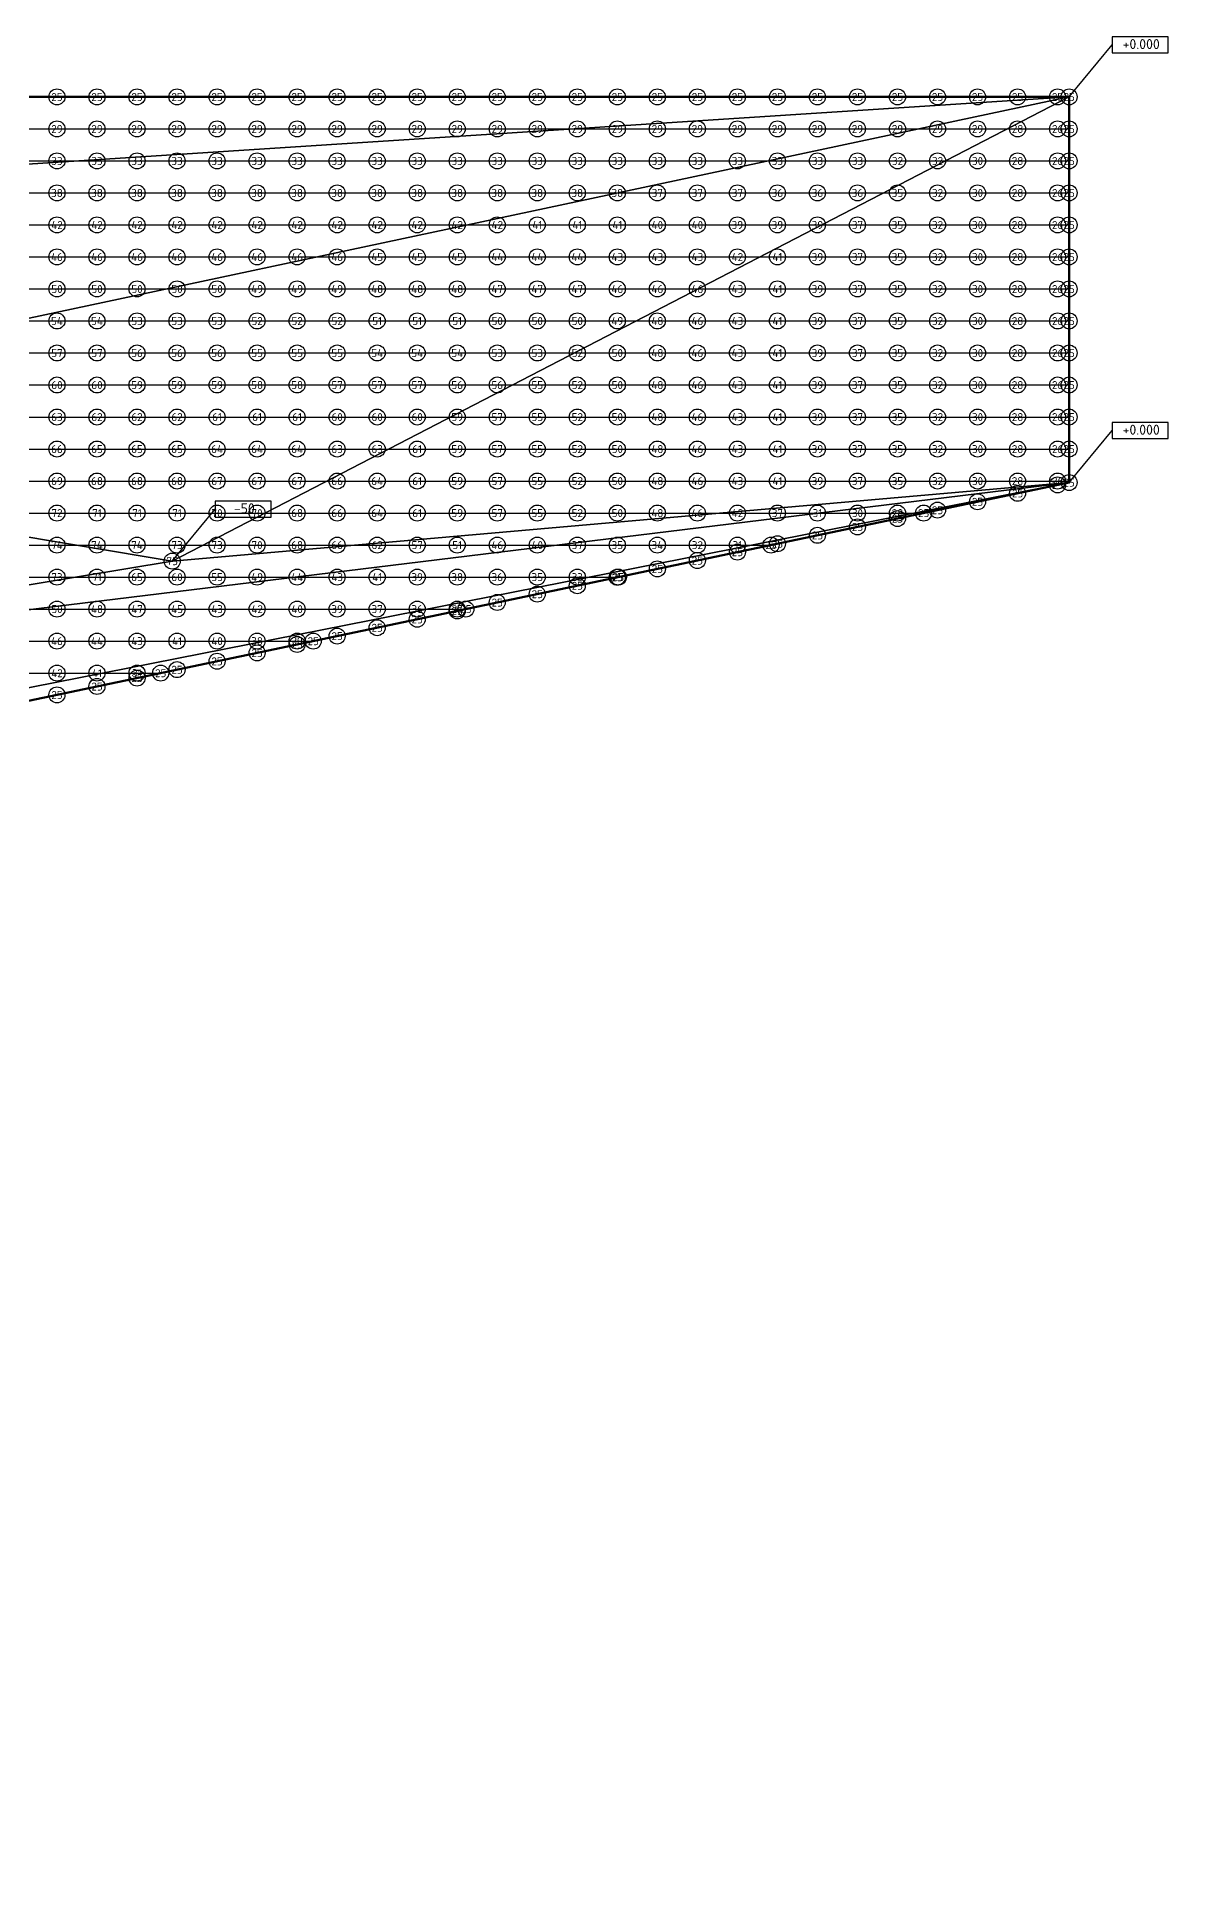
# Model space of a CAD drawing. Header units: millimetres. Extents: x 3543 to 589126, y -146359 to 38454.
# Drawn here: x 553010 to 567140, y 4826 to 27907 of the extents above; entities that cross this region are included whole.
import ezdxf
from ezdxf.enums import TextEntityAlignment as Align

# ---------------------------------------------------------------- set-up
doc = ezdxf.new("R2010")
doc.units = ezdxf.units.MM
doc.layers.add('контур', color=1, linetype='Continuous', lineweight=50)
for name, color, linetype in [('линии_высот', 4, 'Continuous'), ('опоры_текстvb', 7, 'Continuous'), ('опорыvb', 7, 'Continuous'), ('сеткаvb', 8, 'Continuous')]:
    doc.layers.add(name, color=color, linetype=linetype)
doc.styles.add('isocpeur', font='isocpeur.ttf')

# ---------------------------------------------------------------- blocks, each defined once
blk = doc.blocks.new('otmetka_oporvb')
at = {"linetype": 'ByBlock', "lineweight": -2}
blk.add_hatch(color=0, dxfattribs=at).paths.add_polyline_path([(-38, -32, 1), (38, 32, 1)])
at = {"color": 0, "linetype": 'ByBlock', "lineweight": -2}
blk.add_line((0, 0), (2142, 2596), dxfattribs=at)
at = {"color": 0}
blk.add_lwpolyline([(2142, 2196), (4942, 2196), (4942, 2996), (2142, 2996)], close=True, dxfattribs=at)
at = {"color": 0, "linetype": 'ByBlock', "lineweight": -2, "style": 'isocpeur'}
blk.add_attdef('OTM', text='', height=500, dxfattribs=at).set_placement((3600, 2639), align=Align.MIDDLE_CENTER)
blk = doc.blocks.new('opor_symbPRO')
at = {"color": 0, "ltscale": 20}
blk.add_circle((0, 0), 100, dxfattribs=at)
at = {"layer": 'опоры_текстvb', "color": 0, "linetype": 'ByBlock', "lineweight": -2, "style": 'isocpeur'}
blk.add_attdef('COL', text='', height=100, dxfattribs=at).set_placement((0, -1), align=Align.MIDDLE_CENTER)

msp = doc.modelspace()

# ---------------------------------------------------------------- linework, layer by layer
at = {"layer": 'контур'}
msp.add_lwpolyline([(482446.7, 4826.4), (477760.5, 27157.8), (496743.3, 27157.8), (496743.3, 17060.4), (528243.1, 17060.4), (528243.1, 27157.8), (565904.8, 27157.8), (565904.8, 22339.3)], close=True, dxfattribs=at)
at = {"layer": 'линии_высот'}
for points in [[(536716.9, 25271.5), (528243.1, 27157.8), (565904.8, 27157.8)], [(545709.5, 22862), (536716.9, 25271.5), (565904.8, 27157.8)], [(554700.5, 21357.4), (545709.5, 22862), (565904.8, 27157.8)], [(565904.8, 22339.3), (554700.5, 21357.4), (565904.8, 27157.8)], [(545707.4, 19867.8), (545709.5, 22862), (554700.5, 21357.4)], [(482446.7, 4826.4), (519200.6, 13124.4), (565904.8, 22339.3)], [(519200.6, 13124.4), (545707.4, 19867.8), (565904.8, 22339.3)], [(545707.4, 19867.8), (554700.5, 21357.4), (565904.8, 22339.3)]]:
    msp.add_lwpolyline(points, close=True, dxfattribs=at)
at = {"layer": 'сеткаvb'}
for p, q in [((528243.1, 27157.8), (565904.8, 27157.8)), ((528243.1, 26757.8), (565904.8, 26757.8)), ((528243.1, 26357.8), (565904.8, 26357.8)), ((528243.1, 25957.8), (565904.8, 25957.8)), ((528243.1, 25557.8), (565904.8, 25557.8)), ((536716.9, 25157.8), (565904.8, 25157.8)), ((536716.9, 24757.8), (565904.8, 24757.8)), ((536716.9, 24357.8), (565904.8, 24357.8)), ((536716.9, 23957.8), (565904.8, 23957.8)), ((536716.9, 23557.8), (565904.8, 23557.8)), ((536716.9, 23157.8), (565904.8, 23157.8)), ((536716.9, 22757.8), (565904.8, 22757.8)), ((536716.9, 22357.8), (565904.8, 22357.8)), ((536716.9, 21957.8), (564087, 21957.8)), ((536716.9, 21557.8), (562180.8, 21557.8)), ((528243.1, 21157.8), (560274.6, 21157.8)), ((528243.1, 20757.8), (558368.4, 20757.8)), ((528243.1, 20357.8), (556462.2, 20357.8)), ((528243.1, 19957.8), (554556, 19957.8))]:
    msp.add_line(p, q, dxfattribs=at)

# ---------------------------------------------------------------- block references
at = {"xscale": 0.25, "yscale": 0.25, "zscale": 0.25}
for p, values in [((565904.8, 27157.8), {'OTM': '+0.000'}), ((565904.8, 22339.3), {'OTM': '+0.000'}), ((554700.5, 21357.4), {'OTM': '-50'})]:
    msp.add_blockref('otmetka_oporvb', p, dxfattribs=at).add_auto_attribs(values)
at = {"layer": 'опорыvb', "color": 1}
for p, values in [((553260.5, 27157.8), {'COL': '25'}), ((553760.5, 27157.8), {'COL': '25'}), ((554260.5, 27157.8), {'COL': '25'}), ((554760.5, 27157.8), {'COL': '25'}), ((555260.5, 27157.8), {'COL': '25'}), ((555760.5, 27157.8), {'COL': '25'}), ((556260.5, 27157.8), {'COL': '25'}), ((556760.5, 27157.8), {'COL': '25'}), ((557260.5, 27157.8), {'COL': '25'}), ((557760.5, 27157.8), {'COL': '25'}), ((558260.5, 27157.8), {'COL': '25'}), ((558760.5, 27157.8), {'COL': '25'}), ((559260.5, 27157.8), {'COL': '25'}), ((559760.5, 27157.8), {'COL': '25'}), ((560260.5, 27157.8), {'COL': '25'}), ((560760.5, 27157.8), {'COL': '25'}), ((561260.5, 27157.8), {'COL': '25'}), ((561760.5, 27157.8), {'COL': '25'}), ((562260.5, 27157.8), {'COL': '25'}), ((562760.5, 27157.8), {'COL': '25'}), ((563260.5, 27157.8), {'COL': '25'}), ((563760.5, 27157.8), {'COL': '25'}), ((564260.5, 27157.8), {'COL': '25'}), ((564760.5, 27157.8), {'COL': '25'}), ((565260.5, 27157.8), {'COL': '25'}), ((565760.5, 27157.8), {'COL': '25'}), ((565904.8, 27157.8), {'COL': '25'}), ((553260.5, 26757.8), {'COL': '29'}), ((553760.5, 26757.8), {'COL': '29'}), ((554260.5, 26757.8), {'COL': '29'}), ((554760.5, 26757.8), {'COL': '29'}), ((555260.5, 26757.8), {'COL': '29'}), ((555760.5, 26757.8), {'COL': '29'}), ((556260.5, 26757.8), {'COL': '29'}), ((556760.5, 26757.8), {'COL': '29'}), ((557260.5, 26757.8), {'COL': '29'}), ((557760.5, 26757.8), {'COL': '29'}), ((558260.5, 26757.8), {'COL': '29'}), ((558760.5, 26757.8), {'COL': '29'}), ((559260.5, 26757.8), {'COL': '29'}), ((559760.5, 26757.8), {'COL': '29'}), ((560260.5, 26757.8), {'COL': '29'}), ((560760.5, 26757.8), {'COL': '29'}), ((561260.5, 26757.8), {'COL': '29'}), ((561760.5, 26757.8), {'COL': '29'}), ((562260.5, 26757.8), {'COL': '29'}), ((562760.5, 26757.8), {'COL': '29'}), ((563260.5, 26757.8), {'COL': '29'}), ((563760.5, 26757.8), {'COL': '29'}), ((564260.5, 26757.8), {'COL': '29'}), ((564760.5, 26757.8), {'COL': '29'}), ((565260.5, 26757.8), {'COL': '28'}), ((565760.5, 26757.8), {'COL': '26'}), ((565904.8, 26757.8), {'COL': '25'}), ((553260.5, 26357.8), {'COL': '33'}), ((553760.5, 26357.8), {'COL': '33'}), ((554260.5, 26357.8), {'COL': '33'}), ((554760.5, 26357.8), {'COL': '33'}), ((555260.5, 26357.8), {'COL': '33'}), ((555760.5, 26357.8), {'COL': '33'}), ((556260.5, 26357.8), {'COL': '33'}), ((556760.5, 26357.8), {'COL': '33'}), ((557260.5, 26357.8), {'COL': '33'}), ((557760.5, 26357.8), {'COL': '33'}), ((558260.5, 26357.8), {'COL': '33'}), ((558760.5, 26357.8), {'COL': '33'}), ((559260.5, 26357.8), {'COL': '33'}), ((559760.5, 26357.8), {'COL': '33'}), ((560260.5, 26357.8), {'COL': '33'}), ((560760.5, 26357.8), {'COL': '33'}), ((561260.5, 26357.8), {'COL': '33'}), ((561760.5, 26357.8), {'COL': '33'}), ((562260.5, 26357.8), {'COL': '33'}), ((562760.5, 26357.8), {'COL': '33'}), ((563260.5, 26357.8), {'COL': '33'}), ((563760.5, 26357.8), {'COL': '32'}), ((564260.5, 26357.8), {'COL': '32'}), ((564760.5, 26357.8), {'COL': '30'}), ((565260.5, 26357.8), {'COL': '28'}), ((565760.5, 26357.8), {'COL': '26'}), ((565904.8, 26357.8), {'COL': '25'}), ((564260.5, 25957.8), {'COL': '32'}), ((564760.5, 25957.8), {'COL': '30'}), ((565260.5, 25957.8), {'COL': '28'}), ((565760.5, 25957.8), {'COL': '26'}), ((565904.8, 25957.8), {'COL': '25'}), ((564260.5, 25557.8), {'COL': '32'}), ((564760.5, 25557.8), {'COL': '30'}), ((565260.5, 25557.8), {'COL': '28'}), ((565760.5, 25557.8), {'COL': '26'}), ((565904.8, 25557.8), {'COL': '25'}), ((564260.5, 25157.8), {'COL': '32'}), ((564760.5, 25157.8), {'COL': '30'}), ((565260.5, 25157.8), {'COL': '28'}), ((565760.5, 25157.8), {'COL': '26'}), ((565904.8, 25157.8), {'COL': '25'}), ((564260.5, 24757.8), {'COL': '32'}), ((564760.5, 24757.8), {'COL': '30'}), ((565260.5, 24757.8), {'COL': '28'}), ((565760.5, 24757.8), {'COL': '26'}), ((565904.8, 24757.8), {'COL': '25'}), ((564260.5, 24357.8), {'COL': '32'}), ((564760.5, 24357.8), {'COL': '30'}), ((565260.5, 24357.8), {'COL': '28'}), ((565760.5, 24357.8), {'COL': '26'}), ((565904.8, 24357.8), {'COL': '25'}), ((564260.5, 23957.8), {'COL': '32'}), ((564760.5, 23957.8), {'COL': '30'}), ((565260.5, 23957.8), {'COL': '28'}), ((565760.5, 23957.8), {'COL': '26'}), ((565904.8, 23957.8), {'COL': '25'}), ((564260.5, 23557.8), {'COL': '32'}), ((564760.5, 23557.8), {'COL': '30'}), ((565260.5, 23557.8), {'COL': '28'}), ((565760.5, 23557.8), {'COL': '26'}), ((565904.8, 23557.8), {'COL': '25'}), ((564260.5, 23157.8), {'COL': '32'}), ((564760.5, 23157.8), {'COL': '30'}), ((565260.5, 23157.8), {'COL': '28'}), ((565760.5, 23157.8), {'COL': '26'}), ((565904.8, 23157.8), {'COL': '25'}), ((564260.5, 22757.8), {'COL': '32'}), ((564760.5, 22757.8), {'COL': '30'}), ((565260.5, 22757.8), {'COL': '28'}), ((565760.5, 22757.8), {'COL': '26'}), ((565904.8, 22757.8), {'COL': '25'}), ((564260.5, 22357.8), {'COL': '32'}), ((564760.5, 22357.8), {'COL': '30'}), ((565260.5, 22357.8), {'COL': '28'}), ((565760.5, 22357.8), {'COL': '26'}), ((565760.5, 22309), {'COL': '25'}), ((565904.8, 22339.3), {'COL': '25'}), ((564760.5, 22099.2), {'COL': '25'}), ((565260.5, 22204.1), {'COL': '25'}), ((562760.5, 21957.8), {'COL': '31'}), ((563260.5, 21957.8), {'COL': '30'}), ((563760.5, 21957.8), {'COL': '28'}), ((563760.5, 21889.3), {'COL': '25'}), ((564087, 21957.8), {'COL': '25'}), ((564260.5, 21994.2), {'COL': '25'}), ((562760.5, 21679.5), {'COL': '25'}), ((563260.5, 21784.4), {'COL': '25'}), ((560760.5, 21557.8), {'COL': '34'}), ((561260.5, 21557.8), {'COL': '32'}), ((561760.5, 21557.8), {'COL': '31'}), ((561760.5, 21469.6), {'COL': '25'}), ((562180.8, 21557.8), {'COL': '25'}), ((562260.5, 21574.6), {'COL': '25'}), ((559760.5, 21157.8), {'COL': '33'}), ((560260.5, 21157.8), {'COL': '25'}), ((560260.5, 21154.9), {'COL': '25'}), ((560274.6, 21157.8), {'COL': '25'}), ((560760.5, 21259.8), {'COL': '25'}), ((561260.5, 21364.7), {'COL': '25'}), ((559260.5, 20945), {'COL': '25'}), ((559760.5, 21050), {'COL': '25'}), ((558260.5, 20757.8), {'COL': '27'}), ((558260.5, 20735.2), {'COL': '25'}), ((558368.4, 20757.8), {'COL': '25'}), ((558760.5, 20840.1), {'COL': '25'}), ((557260.5, 20525.4), {'COL': '25'}), ((557760.5, 20630.3), {'COL': '25'}), ((556260.5, 20357.8), {'COL': '29'}), ((556260.5, 20315.5), {'COL': '25'}), ((556462.2, 20357.8), {'COL': '25'}), ((556760.5, 20420.4), {'COL': '25'}), ((554760.5, 20000.8), {'COL': '25'}), ((555260.5, 20105.7), {'COL': '25'}), ((555760.5, 20210.6), {'COL': '25'}), ((553760.5, 19790.9), {'COL': '25'}), ((554260.5, 19957.8), {'COL': '31'}), ((554260.5, 19895.8), {'COL': '25'}), ((554556, 19957.8), {'COL': '25'}), ((553260.5, 19686), {'COL': '25'})]:
    msp.add_blockref('opor_symbPRO', p, dxfattribs=at).add_auto_attribs(values)
at = {"layer": 'опорыvb', "color": 92}
for p, values in [((553260.5, 25957.8), {'COL': '38'}), ((553760.5, 25957.8), {'COL': '38'}), ((554260.5, 25957.8), {'COL': '38'}), ((554760.5, 25957.8), {'COL': '38'}), ((555260.5, 25957.8), {'COL': '38'}), ((555760.5, 25957.8), {'COL': '38'}), ((556260.5, 25957.8), {'COL': '38'}), ((556760.5, 25957.8), {'COL': '38'}), ((557260.5, 25957.8), {'COL': '38'}), ((557760.5, 25957.8), {'COL': '38'}), ((558260.5, 25957.8), {'COL': '38'}), ((558760.5, 25957.8), {'COL': '38'}), ((559260.5, 25957.8), {'COL': '38'}), ((559760.5, 25957.8), {'COL': '38'}), ((560260.5, 25957.8), {'COL': '38'}), ((560760.5, 25957.8), {'COL': '37'}), ((561260.5, 25957.8), {'COL': '37'}), ((561760.5, 25957.8), {'COL': '37'}), ((562260.5, 25957.8), {'COL': '36'}), ((562760.5, 25957.8), {'COL': '36'}), ((563260.5, 25957.8), {'COL': '36'}), ((563760.5, 25957.8), {'COL': '35'}), ((553260.5, 25557.8), {'COL': '42'}), ((553760.5, 25557.8), {'COL': '42'}), ((554260.5, 25557.8), {'COL': '42'}), ((554760.5, 25557.8), {'COL': '42'}), ((555260.5, 25557.8), {'COL': '42'}), ((555760.5, 25557.8), {'COL': '42'}), ((556260.5, 25557.8), {'COL': '42'}), ((556760.5, 25557.8), {'COL': '42'}), ((557260.5, 25557.8), {'COL': '42'}), ((557760.5, 25557.8), {'COL': '42'}), ((558260.5, 25557.8), {'COL': '42'}), ((558760.5, 25557.8), {'COL': '42'}), ((559260.5, 25557.8), {'COL': '41'}), ((559760.5, 25557.8), {'COL': '41'}), ((560260.5, 25557.8), {'COL': '41'}), ((560760.5, 25557.8), {'COL': '40'}), ((561260.5, 25557.8), {'COL': '40'}), ((561760.5, 25557.8), {'COL': '39'}), ((562260.5, 25557.8), {'COL': '39'}), ((562760.5, 25557.8), {'COL': '39'}), ((563260.5, 25557.8), {'COL': '37'}), ((563760.5, 25557.8), {'COL': '35'}), ((553260.5, 25157.8), {'COL': '46'}), ((553760.5, 25157.8), {'COL': '46'}), ((554260.5, 25157.8), {'COL': '46'}), ((554760.5, 25157.8), {'COL': '46'}), ((555260.5, 25157.8), {'COL': '46'}), ((555760.5, 25157.8), {'COL': '46'}), ((556260.5, 25157.8), {'COL': '46'}), ((556760.5, 25157.8), {'COL': '46'}), ((557260.5, 25157.8), {'COL': '45'}), ((557760.5, 25157.8), {'COL': '45'}), ((558260.5, 25157.8), {'COL': '45'}), ((558760.5, 25157.8), {'COL': '44'}), ((559260.5, 25157.8), {'COL': '44'}), ((559760.5, 25157.8), {'COL': '44'}), ((560260.5, 25157.8), {'COL': '43'}), ((560760.5, 25157.8), {'COL': '43'}), ((561260.5, 25157.8), {'COL': '43'}), ((561760.5, 25157.8), {'COL': '42'}), ((562260.5, 25157.8), {'COL': '41'}), ((562760.5, 25157.8), {'COL': '39'}), ((563260.5, 25157.8), {'COL': '37'}), ((563760.5, 25157.8), {'COL': '35'}), ((555760.5, 24757.8), {'COL': '49'}), ((556260.5, 24757.8), {'COL': '49'}), ((556760.5, 24757.8), {'COL': '49'}), ((557260.5, 24757.8), {'COL': '48'}), ((557760.5, 24757.8), {'COL': '48'}), ((558260.5, 24757.8), {'COL': '48'}), ((558760.5, 24757.8), {'COL': '47'}), ((559260.5, 24757.8), {'COL': '47'}), ((559760.5, 24757.8), {'COL': '47'}), ((560260.5, 24757.8), {'COL': '46'}), ((560760.5, 24757.8), {'COL': '46'}), ((561260.5, 24757.8), {'COL': '46'}), ((561760.5, 24757.8), {'COL': '43'}), ((562260.5, 24757.8), {'COL': '41'}), ((562760.5, 24757.8), {'COL': '39'}), ((563260.5, 24757.8), {'COL': '37'}), ((563760.5, 24757.8), {'COL': '35'}), ((560260.5, 24357.8), {'COL': '49'}), ((560760.5, 24357.8), {'COL': '48'}), ((561260.5, 24357.8), {'COL': '46'}), ((561760.5, 24357.8), {'COL': '43'}), ((562260.5, 24357.8), {'COL': '41'}), ((562760.5, 24357.8), {'COL': '39'}), ((563260.5, 24357.8), {'COL': '37'}), ((563760.5, 24357.8), {'COL': '35'}), ((560760.5, 23957.8), {'COL': '48'}), ((561260.5, 23957.8), {'COL': '46'}), ((561760.5, 23957.8), {'COL': '43'}), ((562260.5, 23957.8), {'COL': '41'}), ((562760.5, 23957.8), {'COL': '39'}), ((563260.5, 23957.8), {'COL': '37'}), ((563760.5, 23957.8), {'COL': '35'}), ((560760.5, 23557.8), {'COL': '48'}), ((561260.5, 23557.8), {'COL': '46'}), ((561760.5, 23557.8), {'COL': '43'}), ((562260.5, 23557.8), {'COL': '41'}), ((562760.5, 23557.8), {'COL': '39'}), ((563260.5, 23557.8), {'COL': '37'}), ((563760.5, 23557.8), {'COL': '35'}), ((560760.5, 23157.8), {'COL': '48'}), ((561260.5, 23157.8), {'COL': '46'}), ((561760.5, 23157.8), {'COL': '43'}), ((562260.5, 23157.8), {'COL': '41'}), ((562760.5, 23157.8), {'COL': '39'}), ((563260.5, 23157.8), {'COL': '37'}), ((563760.5, 23157.8), {'COL': '35'}), ((560760.5, 22757.8), {'COL': '48'}), ((561260.5, 22757.8), {'COL': '46'}), ((561760.5, 22757.8), {'COL': '43'}), ((562260.5, 22757.8), {'COL': '41'}), ((562760.5, 22757.8), {'COL': '39'}), ((563260.5, 22757.8), {'COL': '37'}), ((563760.5, 22757.8), {'COL': '35'}), ((560760.5, 22357.8), {'COL': '48'}), ((561260.5, 22357.8), {'COL': '46'}), ((561760.5, 22357.8), {'COL': '43'}), ((562260.5, 22357.8), {'COL': '41'}), ((562760.5, 22357.8), {'COL': '39'}), ((563260.5, 22357.8), {'COL': '37'}), ((563760.5, 22357.8), {'COL': '35'}), ((560760.5, 21957.8), {'COL': '48'}), ((561260.5, 21957.8), {'COL': '46'}), ((561760.5, 21957.8), {'COL': '42'}), ((562260.5, 21957.8), {'COL': '37'}), ((558760.5, 21557.8), {'COL': '46'}), ((559260.5, 21557.8), {'COL': '40'}), ((559760.5, 21557.8), {'COL': '37'}), ((560260.5, 21557.8), {'COL': '35'}), ((555760.5, 21157.8), {'COL': '49'}), ((556260.5, 21157.8), {'COL': '44'}), ((556760.5, 21157.8), {'COL': '43'}), ((557260.5, 21157.8), {'COL': '41'}), ((557760.5, 21157.8), {'COL': '39'}), ((558260.5, 21157.8), {'COL': '38'}), ((558760.5, 21157.8), {'COL': '36'}), ((559260.5, 21157.8), {'COL': '35'}), ((553760.5, 20757.8), {'COL': '48'}), ((554260.5, 20757.8), {'COL': '47'}), ((554760.5, 20757.8), {'COL': '45'}), ((555260.5, 20757.8), {'COL': '43'}), ((555760.5, 20757.8), {'COL': '42'}), ((556260.5, 20757.8), {'COL': '40'}), ((556760.5, 20757.8), {'COL': '39'}), ((557260.5, 20757.8), {'COL': '37'}), ((557760.5, 20757.8), {'COL': '36'}), ((553260.5, 20357.8), {'COL': '46'}), ((553760.5, 20357.8), {'COL': '44'}), ((554260.5, 20357.8), {'COL': '43'}), ((554760.5, 20357.8), {'COL': '41'}), ((555260.5, 20357.8), {'COL': '40'}), ((555760.5, 20357.8), {'COL': '38'}), ((553260.5, 19957.8), {'COL': '42'}), ((553760.5, 19957.8), {'COL': '41'})]:
    msp.add_blockref('opor_symbPRO', p, dxfattribs=at).add_auto_attribs(values)
at = {"layer": 'опорыvb', "color": 131}
for p, values in [((553260.5, 24757.8), {'COL': '50'}), ((553760.5, 24757.8), {'COL': '50'}), ((554260.5, 24757.8), {'COL': '50'}), ((554760.5, 24757.8), {'COL': '50'}), ((555260.5, 24757.8), {'COL': '50'}), ((553260.5, 24357.8), {'COL': '54'}), ((553760.5, 24357.8), {'COL': '54'}), ((554260.5, 24357.8), {'COL': '53'}), ((554760.5, 24357.8), {'COL': '53'}), ((555260.5, 24357.8), {'COL': '53'}), ((555760.5, 24357.8), {'COL': '52'}), ((556260.5, 24357.8), {'COL': '52'}), ((556760.5, 24357.8), {'COL': '52'}), ((557260.5, 24357.8), {'COL': '51'}), ((557760.5, 24357.8), {'COL': '51'}), ((558260.5, 24357.8), {'COL': '51'}), ((558760.5, 24357.8), {'COL': '50'}), ((559260.5, 24357.8), {'COL': '50'}), ((559760.5, 24357.8), {'COL': '50'}), ((553260.5, 23957.8), {'COL': '57'}), ((553760.5, 23957.8), {'COL': '57'}), ((554260.5, 23957.8), {'COL': '56'}), ((554760.5, 23957.8), {'COL': '56'}), ((555260.5, 23957.8), {'COL': '56'}), ((555760.5, 23957.8), {'COL': '55'}), ((556260.5, 23957.8), {'COL': '55'}), ((556760.5, 23957.8), {'COL': '55'}), ((557260.5, 23957.8), {'COL': '54'}), ((557760.5, 23957.8), {'COL': '54'}), ((558260.5, 23957.8), {'COL': '54'}), ((558760.5, 23957.8), {'COL': '53'}), ((559260.5, 23957.8), {'COL': '53'}), ((559760.5, 23957.8), {'COL': '52'}), ((560260.5, 23957.8), {'COL': '50'}), ((553260.5, 23557.8), {'COL': '60'}), ((553760.5, 23557.8), {'COL': '60'}), ((554260.5, 23557.8), {'COL': '59'}), ((554760.5, 23557.8), {'COL': '59'}), ((555260.5, 23557.8), {'COL': '59'}), ((555760.5, 23557.8), {'COL': '58'}), ((556260.5, 23557.8), {'COL': '58'}), ((556760.5, 23557.8), {'COL': '57'}), ((557260.5, 23557.8), {'COL': '57'}), ((557760.5, 23557.8), {'COL': '57'}), ((558260.5, 23557.8), {'COL': '56'}), ((558760.5, 23557.8), {'COL': '56'}), ((559260.5, 23557.8), {'COL': '55'}), ((559760.5, 23557.8), {'COL': '52'}), ((560260.5, 23557.8), {'COL': '50'}), ((553260.5, 23157.8), {'COL': '63'}), ((553760.5, 23157.8), {'COL': '62'}), ((554260.5, 23157.8), {'COL': '62'}), ((554760.5, 23157.8), {'COL': '62'}), ((555260.5, 23157.8), {'COL': '61'}), ((555760.5, 23157.8), {'COL': '61'}), ((556260.5, 23157.8), {'COL': '61'}), ((556760.5, 23157.8), {'COL': '60'}), ((557260.5, 23157.8), {'COL': '60'}), ((557760.5, 23157.8), {'COL': '60'}), ((558260.5, 23157.8), {'COL': '59'}), ((558760.5, 23157.8), {'COL': '57'}), ((559260.5, 23157.8), {'COL': '55'}), ((559760.5, 23157.8), {'COL': '52'}), ((560260.5, 23157.8), {'COL': '50'}), ((553260.5, 22757.8), {'COL': '66'}), ((553760.5, 22757.8), {'COL': '65'}), ((554260.5, 22757.8), {'COL': '65'}), ((554760.5, 22757.8), {'COL': '65'}), ((555260.5, 22757.8), {'COL': '64'}), ((555760.5, 22757.8), {'COL': '64'}), ((556260.5, 22757.8), {'COL': '64'}), ((556760.5, 22757.8), {'COL': '63'}), ((557260.5, 22757.8), {'COL': '63'}), ((557760.5, 22757.8), {'COL': '61'}), ((558260.5, 22757.8), {'COL': '59'}), ((558760.5, 22757.8), {'COL': '57'}), ((559260.5, 22757.8), {'COL': '55'}), ((559760.5, 22757.8), {'COL': '52'}), ((560260.5, 22757.8), {'COL': '50'}), ((553260.5, 22357.8), {'COL': '69'}), ((553760.5, 22357.8), {'COL': '68'}), ((554260.5, 22357.8), {'COL': '68'}), ((554760.5, 22357.8), {'COL': '68'}), ((555260.5, 22357.8), {'COL': '67'}), ((555760.5, 22357.8), {'COL': '67'}), ((556260.5, 22357.8), {'COL': '67'}), ((556760.5, 22357.8), {'COL': '66'}), ((557260.5, 22357.8), {'COL': '64'}), ((557760.5, 22357.8), {'COL': '61'}), ((558260.5, 22357.8), {'COL': '59'}), ((558760.5, 22357.8), {'COL': '57'}), ((559260.5, 22357.8), {'COL': '55'}), ((559760.5, 22357.8), {'COL': '52'}), ((560260.5, 22357.8), {'COL': '50'}), ((553260.5, 21957.8), {'COL': '72'}), ((553760.5, 21957.8), {'COL': '71'}), ((554260.5, 21957.8), {'COL': '71'}), ((554760.5, 21957.8), {'COL': '71'}), ((555260.5, 21957.8), {'COL': '70'}), ((555760.5, 21957.8), {'COL': '70'}), ((556260.5, 21957.8), {'COL': '68'}), ((556760.5, 21957.8), {'COL': '66'}), ((557260.5, 21957.8), {'COL': '64'}), ((557760.5, 21957.8), {'COL': '61'}), ((558260.5, 21957.8), {'COL': '59'}), ((558760.5, 21957.8), {'COL': '57'}), ((559260.5, 21957.8), {'COL': '55'}), ((559760.5, 21957.8), {'COL': '52'}), ((560260.5, 21957.8), {'COL': '50'}), ((553260.5, 21557.8), {'COL': '74'}), ((553760.5, 21557.8), {'COL': '74'}), ((554260.5, 21557.8), {'COL': '74'}), ((554760.5, 21557.8), {'COL': '73'}), ((555260.5, 21557.8), {'COL': '73'}), ((555760.5, 21557.8), {'COL': '70'}), ((556260.5, 21557.8), {'COL': '68'}), ((556760.5, 21557.8), {'COL': '66'}), ((557260.5, 21557.8), {'COL': '62'}), ((557760.5, 21557.8), {'COL': '57'}), ((558260.5, 21557.8), {'COL': '51'}), ((553260.5, 21157.8), {'COL': '73'}), ((553760.5, 21157.8), {'COL': '71'}), ((554260.5, 21157.8), {'COL': '65'}), ((554700.5, 21357.4), {'COL': '75'}), ((554760.5, 21157.8), {'COL': '60'}), ((555260.5, 21157.8), {'COL': '55'}), ((553260.5, 20757.8), {'COL': '50'})]:
    msp.add_blockref('opor_symbPRO', p, dxfattribs=at).add_auto_attribs(values)

doc.saveas('drawing.dxf')
